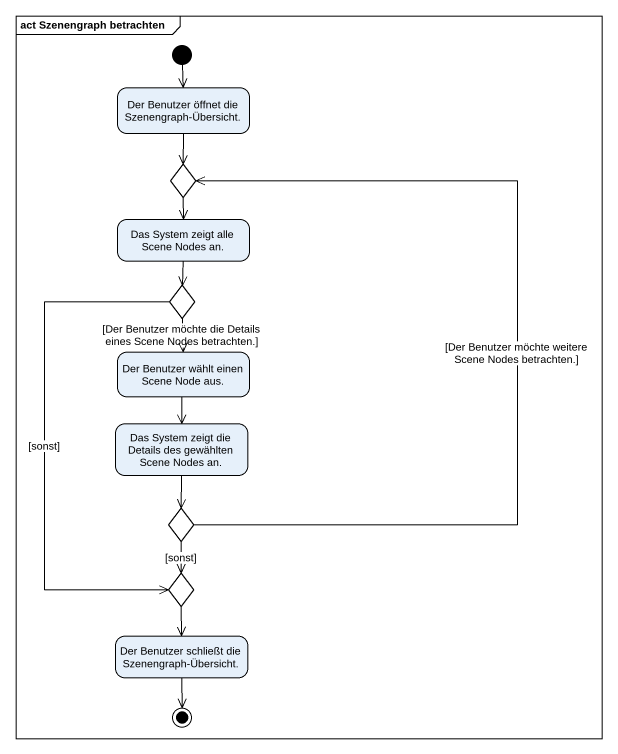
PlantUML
@startuml
mainframe act Szenengraph betrachten
hide empty description
state "Der Benutzer öffnet die Szenengraph-Übersicht." as Der_Benutzer_öffnet_die
state choice1 <<choice>>
state "Das System zeigt alle Scene Nodes an." as Das_System_zeigt_alle_Scene
state choice2 <<choice>>
state "Der Benutzer wählt einen Scene Node aus." as Der_Benutzer_wählt_einen
state "Das System zeigt die Details des gewählten Scene Nodes an." as Das_System_zeigt_die
state choice3 <<choice>>
state choice4 <<choice>>
state "Der Benutzer schließt die Szenengraph-Übersicht." as Der_Benutzer_schließt_die
[*] --> Der_Benutzer_öffnet_die
Der_Benutzer_öffnet_die --> choice1
choice1 --> Das_System_zeigt_alle_Scene
Das_System_zeigt_alle_Scene --> choice2
choice2 --> Der_Benutzer_wählt_einen : [Der Benutzer möchte die Details eines Scene Nodes betrachten.]
choice2 --> choice4 : [sonst]
Der_Benutzer_wählt_einen --> Das_System_zeigt_die
Das_System_zeigt_die --> choice3
choice3 -up-> choice1 : [Der Benutzer möchte weitere Scene Nodes betrachten.]
choice3 --> choice4 : [sonst]
choice4 --> Der_Benutzer_schließt_die
Der_Benutzer_schließt_die --> [*]
@enduml
